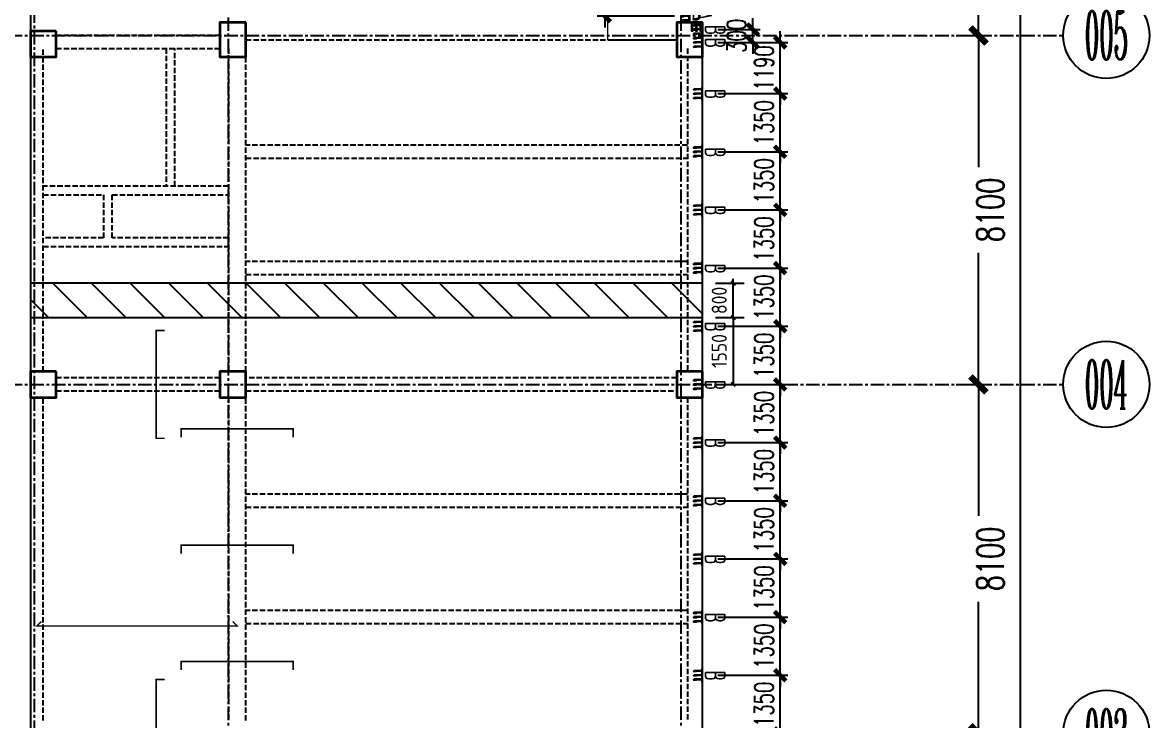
# Model space of a CAD drawing. Extents: x 782294 to 1727252, y -631030 to 17645.
# Drawn here: x 1540770 to 1566921, y -229431 to -213231 of the extents above; entities that cross this region are included whole.
import ezdxf
from ezdxf.enums import TextEntityAlignment as Align

# ---------------------------------------------------------------- set-up
doc = ezdxf.new("R2010")
doc.units = 0
for name, pattern in [('10平面$0$DASH', [0.35, 0.25, -0.1]), ('__DASH', [0.35, 0.25, -0.1]), ('CENTER', [2, 1.25, -0.25, 0.25, -0.25]), ('DASHED', [0.75, 0.5, -0.25])]:
    doc.linetypes.add(name, pattern=pattern)
doc.layers.get('Defpoints').update_dxf_attribs({"color": 210})
for name, color, linetype in [('!ZN1-填充-8', 8, 'Continuous'), ('!ZN2-WALL-5', 5, 'Continuous'), ('2钢材断面', 2, 'Continuous'), ('30预埋件', 30, 'Continuous'), ('3符号', 3, 'Continuous'), ('40钢材投影', 40, 'Continuous'), ('ALT_CEN-0-30', 1, 'CENTER'), ('DIM', 173, 'Continuous'), ('DOTE', 1, 'CENTER'), ('S-BEA1', 40, 'DASHED'), ('S-BKL1', 4, 'DASHED'), ('S-HJD', 97, 'Continuous'), ('S-SHAPE', 51, 'Continuous')]:
    doc.layers.add(name, color=color, linetype=linetype)
for name, color, linetype, lineweight in [('S-bea', 40, 'Continuous', 0), ('S-col', 2, 'Continuous', 0), ('楼板正筋钢筋', 1, 'Continuous', 35), ('楼板负筋钢筋', 14, 'Continuous', 35), ('砼柱', 2, 'Continuous', 35)]:
    doc.layers.add(name, color=color, linetype=linetype, lineweight=lineweight)
doc.styles.add('_TCH_AXIS', font='COMPLEX', dxfattribs={"bigfont": 'GBCBIG'})
doc.styles.add('DHTEXT-1', font='romans.shx', dxfattribs={"width": 0.7, "bigfont": 'chinese.shx'})
doc.styles.get("Standard").update_dxf_attribs({"font": 'gbenor.shx', "bigfont": 'gbcbig.shx'})
doc.dimstyles.get("Standard").update_dxf_attribs({"dimscale": 100, "dimtxt": 3.5, "dimasz": 1, "dimexe": 2.5, "dimexo": 3, "dimgap": 1.5, "dimtad": 1, "dimdec": 0, "dimzin": 0, "dimdsep": 46, "dimtxsty": 'Standard', "dimblk": 'ARCHTICK', "dimcen": 0.09, "dimadec": 0, "dimazin": 0, "dimtfac": 1, "dimtdec": 0, "dimtix": 1, "dimtmove": 2, "dimatfit": 3, "dimfxl": 0, "dimtolj": 1, "dimtzin": 0, "dimarcsym": 0})
doc.dimstyles.new('ZN175', dxfattribs={"dimscale": 175, "dimtxt": 2.5, "dimasz": 1.5, "dimexe": 1, "dimexo": 2, "dimgap": 0.9, "dimtad": 1, "dimdec": 0, "dimdsep": 46, "dimtxsty": 'DHTEXT-1', "dimblk": 'ARCHTICK', "dimcen": 2.5, "dimclrd": 173, "dimclre": 173, "dimclrt": 7, "dimazin": 2, "dimtfac": 1, "dimtdec": 0, "dimtix": 1, "dimtmove": 2, "dimatfit": 3, "dimfxl": 0, "dimtolj": 1, "dimtzin": 0, "dimarcsym": 0})
doc.dimstyles.new('ZN250', dxfattribs={"dimscale": 250, "dimtxt": 2.5, "dimasz": 1.5, "dimexe": 1, "dimexo": 2, "dimgap": 0.9, "dimtad": 1, "dimdec": 0, "dimdsep": 46, "dimtxsty": 'DHTEXT-1', "dimblk": 'ARCHTICK', "dimcen": 2.5, "dimclrd": 173, "dimclre": 173, "dimclrt": 7, "dimazin": 2, "dimtfac": 1, "dimtdec": 0, "dimtix": 1, "dimtmove": 2, "dimatfit": 3, "dimfxl": 0, "dimarcsym": 0})

# ---------------------------------------------------------------- blocks, each defined once
blk = doc.blocks.new('_ArchTick')
at = {"color": 0, "linetype": 'ByBlock', "const_width": 0.4}
blk.add_lwpolyline([(-0.5, -0.5), (0.5, 0.5)], dxfattribs=at)
blk = doc.blocks.new('*D1366')
at = {"layer": 'Defpoints', "color": 0, "ltscale": 2500, "transparency": 16777216}
for p in [(130984, 32400), (130984, 24300), (132000, 24300)]:
    blk.add_point(p, dxfattribs=at)
at = {"layer": 'DIM', "color": 173, "linetype": 'ByBlock', "lineweight": -2, "ltscale": 2500, "transparency": 16777216}
for p, q in [((131484, 32400), (132250, 32400)), ((132000, 32400), (132000, 29346)), ((132000, 24300), (132000, 27354)), ((131484, 24300), (132250, 24300))]:
    blk.add_line(p, q, dxfattribs=at)
at = {"layer": 'DIM', "color": 173, "lineweight": -2, "ltscale": 2500, "transparency": 16777216, "xscale": 375, "yscale": 375, "zscale": 375}
for p, rotation in [((132000, 32400), 90), ((132000, 24300), 270)]:
    blk.add_blockref('_ArchTick', p, dxfattribs=dict(at, rotation=rotation))
at = {"layer": 'DIM', "color": 7, "ltscale": 2500, "transparency": 16777216, "insert": (132275, 28350), "char_height": 625, "attachment_point": 5, "rotation": 90, "style": 'DHTEXT-1'}
blk.add_mtext('8100', dxfattribs=at)
blk = doc.blocks.new('*D1367')
at = {"layer": 'Defpoints', "color": 0, "ltscale": 2500, "transparency": 16777216}
for p in [(130984, 24300), (130984, 16200), (132000, 16200)]:
    blk.add_point(p, dxfattribs=at)
at = {"layer": 'DIM', "color": 173, "linetype": 'ByBlock', "lineweight": -2, "ltscale": 2500, "transparency": 16777216}
for p, q in [((131484, 24300), (132250, 24300)), ((132000, 24300), (132000, 21246)), ((132000, 16200), (132000, 19254)), ((131484, 16200), (132250, 16200))]:
    blk.add_line(p, q, dxfattribs=at)
at = {"layer": 'DIM', "color": 173, "lineweight": -2, "ltscale": 2500, "transparency": 16777216, "xscale": 375, "yscale": 375, "zscale": 375}
for p, rotation in [((132000, 24300), 90), ((132000, 16200), 270)]:
    blk.add_blockref('_ArchTick', p, dxfattribs=dict(at, rotation=rotation))
at = {"layer": 'DIM', "color": 7, "ltscale": 2500, "transparency": 16777216, "insert": (132275, 20250), "char_height": 625, "attachment_point": 5, "rotation": 90, "style": 'DHTEXT-1'}
blk.add_mtext('8100', dxfattribs=at)
blk = doc.blocks.new('*D1372')
at = {"layer": 'Defpoints', "color": 0, "ltscale": 2500, "transparency": 16777216}
for p in [(131084, 90000), (131084, 0), (132980, 0)]:
    blk.add_point(p, dxfattribs=at)
at = {"layer": 'DIM', "color": 173, "linetype": 'ByBlock', "lineweight": -2, "ltscale": 2500, "transparency": 16777216}
for p, q in [((131584, 90000), (133230, 90000)), ((132980, 90000), (132980, 46204)), ((132980, 0), (132980, 43796)), ((131584, 0), (133230, 0))]:
    blk.add_line(p, q, dxfattribs=at)
at = {"layer": 'DIM', "color": 173, "lineweight": -2, "ltscale": 2500, "transparency": 16777216, "xscale": 375, "yscale": 375, "zscale": 375}
for p, rotation in [((132980, 90000), 90), ((132980, 0), 270)]:
    blk.add_blockref('_ArchTick', p, dxfattribs=dict(at, rotation=rotation))
at = {"layer": 'DIM', "color": 7, "ltscale": 2500, "transparency": 16777216, "insert": (133255, 45000), "char_height": 625, "attachment_point": 5, "rotation": 90, "style": 'DHTEXT-1'}
blk.add_mtext('90000', dxfattribs=at)
blk = doc.blocks.new('卓越-轴号')
blk.add_circle((0, 0), 4)
at = {"color": 0, "style": '_TCH_AXIS', "width": 1.041667, "flags": 8}
blk.add_attdef('A', text='', height=4.48, dxfattribs=at).set_placement((-2, -2.24), (2, -2.24), align=Align.FIT)
blk = doc.blocks.new('*D1384')
at = {"layer": 'Defpoints', "color": 0, "ltscale": 2500, "transparency": 16777216}
for p in [(130984, 41400), (130984, 32400), (132000, 32400)]:
    blk.add_point(p, dxfattribs=at)
at = {"layer": 'DIM', "color": 173, "linetype": 'ByBlock', "lineweight": -2, "ltscale": 2500, "transparency": 16777216}
for p, q in [((131484, 41400), (132250, 41400)), ((132000, 41400), (132000, 37446)), ((132000, 32400), (132000, 35454)), ((131484, 32400), (132250, 32400))]:
    blk.add_line(p, q, dxfattribs=at)
at = {"layer": 'DIM', "color": 173, "lineweight": -2, "ltscale": 2500, "transparency": 16777216, "xscale": 375, "yscale": 375, "zscale": 375}
for p, rotation in [((132000, 41400), 90), ((132000, 32400), 270)]:
    blk.add_blockref('_ArchTick', p, dxfattribs=dict(at, rotation=rotation))
at = {"layer": 'DIM', "color": 7, "ltscale": 2500, "transparency": 16777216, "insert": (132275, 36450), "char_height": 625, "attachment_point": 5, "rotation": 90, "style": 'DHTEXT-1'}
blk.add_mtext('9000', dxfattribs=at)
blk = doc.blocks.new('Z2')
at = {"layer": '砼柱', "lineweight": 35}
for points in [[(-10600, -57700), (-11200, -57700), (-11200, -58500), (-10600, -58500)], [(0, -57700), (-600, -57700), (-600, -58500), (0, -58500)], [(-15000, -57900), (-15600, -57900), (-15600, -58500), (-15000, -58500)], [(-15000, -65800), (-15600, -65800), (-15600, -66400), (-15000, -66400)], [(-10600, -65800), (-11200, -65800), (-11200, -66400), (-10600, -66400)], [(0, -65800), (-600, -65800), (-600, -66400), (0, -66400)]]:
    blk.add_lwpolyline(points, close=True, dxfattribs=at)
blk = doc.blocks.new('*D289')
at = {"layer": 'Defpoints', "color": 0, "transparency": 16777216}
for p in [(1556551, -220081), (1556551, -221631), (1557262, -221631)]:
    blk.add_point(p, dxfattribs=at)
at = {"layer": 'S-HJD', "color": 0, "lineweight": -2, "transparency": 16777216}
for p, q in [((1556851, -220081), (1557512, -220081)), ((1557262, -220081), (1557262, -221631)), ((1556851, -221631), (1557512, -221631))]:
    blk.add_line(p, q, dxfattribs=at)
at = {"layer": 'S-HJD', "color": 0, "lineweight": -2, "transparency": 16777216, "xscale": 100, "yscale": 100, "zscale": 100}
for p, rotation in [((1557262, -220081), 90), ((1557262, -221631), 270)]:
    blk.add_blockref('_ArchTick', p, dxfattribs=dict(at, rotation=rotation))
at = {"layer": 'S-HJD', "color": 0, "transparency": 16777216, "insert": (1556937, -220856), "char_height": 350, "attachment_point": 5, "rotation": 90}
blk.add_mtext('\\A1;1550', dxfattribs=at)
blk = doc.blocks.new('*D290')
at = {"layer": 'Defpoints', "color": 0, "transparency": 16777216}
for p in [(1556551, -219281), (1557262, -219281), (1556551, -220081)]:
    blk.add_point(p, dxfattribs=at)
at = {"layer": 'S-HJD', "color": 0, "lineweight": -2, "transparency": 16777216}
for p, q in [((1556851, -219281), (1557512, -219281)), ((1557262, -219281), (1557262, -219181)), ((1557262, -220081), (1557262, -219281)), ((1556851, -220081), (1557512, -220081)), ((1557262, -220081), (1557262, -220181))]:
    blk.add_line(p, q, dxfattribs=at)
at = {"layer": 'S-HJD', "color": 0, "lineweight": -2, "transparency": 16777216, "xscale": 100, "yscale": 100, "zscale": 100}
for p, rotation in [((1557262, -219281), 270), ((1557262, -220081), 90)]:
    blk.add_blockref('_ArchTick', p, dxfattribs=dict(at, rotation=rotation))
at = {"layer": 'S-HJD', "color": 0, "transparency": 16777216, "insert": (1556937, -219681), "char_height": 350, "attachment_point": 5, "rotation": 90}
blk.add_mtext('\\A1;800', dxfattribs=at)
blk = doc.blocks.new('234')
at = {"layer": '!ZN1-填充-8'}
h = blk.add_hatch(color=252, dxfattribs=at)
h.dxf.hatch_style = 1
h.paths.add_polyline_path([(-105, -10), (-113, -10), (-105, -18)])
h = blk.add_hatch(color=252, dxfattribs=at)
h.dxf.hatch_style = 1
h.paths.add_polyline_path([(-95, -18), (-105, -18), (-105, -10), (-95, -10)])
h = blk.add_hatch(color=252, dxfattribs=at)
h.dxf.hatch_style = 1
h.paths.add_polyline_path([(-95, -10), (-87, -10), (-95, -18)])
h = blk.add_hatch(color=252, dxfattribs=at)
h.dxf.hatch_style = 1
h.paths.add_polyline_path([(-5, -10), (-13, -10), (-5, -18)])
h = blk.add_hatch(color=252, dxfattribs=at)
h.dxf.hatch_style = 1
h.paths.add_polyline_path([(5, -18), (-5, -18), (-5, -10), (5, -10)])
h = blk.add_hatch(color=252, dxfattribs=at)
h.dxf.hatch_style = 1
h.paths.add_polyline_path([(5, -10), (13, -10), (5, -18)])
h = blk.add_hatch(color=252, dxfattribs=at)
h.dxf.hatch_style = 1
h.paths.add_polyline_path([(95, -10), (87, -10), (95, -18)])
h = blk.add_hatch(color=252, dxfattribs=at)
h.dxf.hatch_style = 1
h.paths.add_polyline_path([(105, -18), (95, -18), (95, -10), (105, -10)])
h = blk.add_hatch(color=252, dxfattribs=at)
h.dxf.hatch_style = 1
h.paths.add_polyline_path([(105, -10), (113, -10), (105, -18)])
at = {"layer": '2钢材断面'}
for p, q in [((-150, 0), (-150, -10)), ((150, 0), (-150, 0)), ((150, 0), (150, -10)), ((-94, -10), (-150, -10)), ((0, -10), (-94, -10)), ((106, -10), (0, -10)), ((150, -10), (106, -10))]:
    blk.add_line(p, q, dxfattribs=at)
at = {"layer": '40钢材投影'}
for p, q in [((-105, -18), (-113, -10)), ((-105, -10), (-105, -200)), ((-95, -200), (-105, -200)), ((-95, -10), (-95, -200)), ((-95, -18), (-87, -10)), ((-5, -18), (-13, -10)), ((-5, -10), (-5, -200)), ((5, -200), (-5, -200)), ((5, -10), (5, -200)), ((5, -18), (13, -10)), ((95, -18), (87, -10)), ((95, -10), (95, -200)), ((105, -200), (95, -200)), ((105, -10), (105, -200)), ((105, -18), (113, -10))]:
    blk.add_line(p, q, dxfattribs=at)
for points in [[(-95, -172), (-95, -150), (-85, -150), (-85, -200), (-95, -200), (-95, -184)], [(5, -172), (5, -150), (15, -150), (15, -200), (5, -200), (5, -184)], [(105, -172), (105, -150), (115, -150), (115, -200), (105, -200), (105, -184)]]:
    blk.add_lwpolyline(points, dxfattribs=at)
at = {"layer": 'ALT_CEN-0-30', "ltscale": 0.3}
for p, q in [((-100, 0), (-100, -215)), ((0, 0), (0, -215)), ((100, 0), (100, -215))]:
    blk.add_line(p, q, dxfattribs=at)
blk = doc.blocks.new('20250902144919')
at = {"layer": '40钢材投影', "color": 2, "ltscale": 500}
blk.add_blockref('234', (0, 0), dxfattribs=at)
at = {"layer": '30预埋件', "style": 'DHTEXT-1', "text_generation_flag": 6, "width": 0.55}
blk.add_attdef('B', (-105, 65), '', height=450, rotation=180, dxfattribs=at)
blk = doc.blocks.new('20250902170249')
at = {"ltscale": 500}
blk.add_blockref('20250902144919', (125450, 32700), dxfattribs=at).add_auto_attribs({'B': 'B'})
at = {"ltscale": 500, "rotation": 270}
for p, values in [((125300, 32850), {'B': 'A'}), ((125600, 32540), {'B': 'B'}), ((125600, 32240), {'B': 'B'}), ((125600, 31050), {'B': 'B'}), ((125600, 29700), {'B': 'B'}), ((125600, 28350), {'B': 'B'}), ((125600, 27000), {'B': 'B'}), ((125600, 25650), {'B': 'B'}), ((125600, 24300), {'B': 'B'}), ((125600, 22950), {'B': 'B'}), ((125600, 21600), {'B': 'B'}), ((125600, 20250), {'B': 'B'}), ((125600, 18900), {'B': 'B'}), ((125600, 17550), {'B': 'B'})]:
    blk.add_blockref('20250902144919', p, dxfattribs=at).add_auto_attribs(values)
blk = doc.blocks.new('*D153')
at = {"layer": 'Defpoints', "color": 0, "ltscale": 1750, "transparency": 16777216}
for p in [(1556551, -213391), (1557714, -213391), (1556551, -213691)]:
    blk.add_point(p, dxfattribs=at)
at = {"layer": 'DIM', "color": 173, "linetype": 'ByBlock', "lineweight": -2, "ltscale": 1750, "transparency": 16777216}
for p, q in [((1557714, -213391), (1557714, -213129)), ((1556901, -213391), (1557889, -213391)), ((1557714, -213691), (1557714, -213391)), ((1556901, -213691), (1557889, -213691)), ((1557714, -213691), (1557714, -213954))]:
    blk.add_line(p, q, dxfattribs=at)
at = {"layer": 'DIM', "color": 173, "lineweight": -2, "ltscale": 1750, "transparency": 16777216, "xscale": 262.5, "yscale": 262.5, "zscale": 262.5}
for p, rotation in [((1557714, -213391), 270), ((1557714, -213691), 90)]:
    blk.add_blockref('_ArchTick', p, dxfattribs=dict(at, rotation=rotation))
at = {"layer": 'DIM', "color": 7, "ltscale": 1750, "transparency": 16777216, "insert": (1557338, -213541), "char_height": 437.5, "attachment_point": 5, "rotation": 90, "style": 'DHTEXT-1'}
blk.add_mtext('\\A1;300', dxfattribs=at)
blk = doc.blocks.new('*D154')
at = {"layer": 'Defpoints', "color": 0, "ltscale": 1750, "transparency": 16777216}
for p in [(1556551, -213691), (1558351, -213691), (1556551, -214881)]:
    blk.add_point(p, dxfattribs=at)
at = {"layer": 'DIM', "color": 173, "linetype": 'ByBlock', "lineweight": -2, "ltscale": 1750, "transparency": 16777216}
for p, q in [((1558351, -213691), (1558351, -213429)), ((1556901, -213691), (1558526, -213691)), ((1558351, -214881), (1558351, -213691)), ((1556901, -214881), (1558526, -214881)), ((1558351, -214881), (1558351, -215144))]:
    blk.add_line(p, q, dxfattribs=at)
at = {"layer": 'DIM', "color": 173, "lineweight": -2, "ltscale": 1750, "transparency": 16777216, "xscale": 262.5, "yscale": 262.5, "zscale": 262.5}
for p, rotation in [((1558351, -213691), 270), ((1558351, -214881), 90)]:
    blk.add_blockref('_ArchTick', p, dxfattribs=dict(at, rotation=rotation))
at = {"layer": 'DIM', "color": 7, "ltscale": 1750, "transparency": 16777216, "insert": (1557975, -214286), "char_height": 437.5, "attachment_point": 5, "rotation": 90, "style": 'DHTEXT-1'}
blk.add_mtext('\\A1;1190', dxfattribs=at)
blk = doc.blocks.new('*D155')
at = {"layer": 'Defpoints', "color": 0, "ltscale": 1750, "transparency": 16777216}
for p in [(1556551, -214881), (1558351, -214881), (1556551, -216231)]:
    blk.add_point(p, dxfattribs=at)
at = {"layer": 'DIM', "color": 173, "linetype": 'ByBlock', "lineweight": -2, "ltscale": 1750, "transparency": 16777216}
for p, q in [((1558351, -214881), (1558351, -214619)), ((1556901, -214881), (1558526, -214881)), ((1558351, -216231), (1558351, -214881)), ((1556901, -216231), (1558526, -216231)), ((1558351, -216231), (1558351, -216494))]:
    blk.add_line(p, q, dxfattribs=at)
at = {"layer": 'DIM', "color": 173, "lineweight": -2, "ltscale": 1750, "transparency": 16777216, "xscale": 262.5, "yscale": 262.5, "zscale": 262.5}
for p, rotation in [((1558351, -214881), 270), ((1558351, -216231), 90)]:
    blk.add_blockref('_ArchTick', p, dxfattribs=dict(at, rotation=rotation))
at = {"layer": 'DIM', "color": 7, "ltscale": 1750, "transparency": 16777216, "insert": (1557975, -215556), "char_height": 437.5, "attachment_point": 5, "rotation": 90, "style": 'DHTEXT-1'}
blk.add_mtext('\\A1;1350', dxfattribs=at)
blk = doc.blocks.new('*D156')
at = {"layer": 'Defpoints', "color": 0, "ltscale": 1750, "transparency": 16777216}
for p in [(1556551, -216231), (1558351, -216231), (1556551, -217581)]:
    blk.add_point(p, dxfattribs=at)
at = {"layer": 'DIM', "color": 173, "linetype": 'ByBlock', "lineweight": -2, "ltscale": 1750, "transparency": 16777216}
for p, q in [((1558351, -216231), (1558351, -215969)), ((1556901, -216231), (1558526, -216231)), ((1558351, -217581), (1558351, -216231)), ((1556901, -217581), (1558526, -217581)), ((1558351, -217581), (1558351, -217844))]:
    blk.add_line(p, q, dxfattribs=at)
at = {"layer": 'DIM', "color": 173, "lineweight": -2, "ltscale": 1750, "transparency": 16777216, "xscale": 262.5, "yscale": 262.5, "zscale": 262.5}
for p, rotation in [((1558351, -216231), 270), ((1558351, -217581), 90)]:
    blk.add_blockref('_ArchTick', p, dxfattribs=dict(at, rotation=rotation))
at = {"layer": 'DIM', "color": 7, "ltscale": 1750, "transparency": 16777216, "insert": (1557975, -216906), "char_height": 437.5, "attachment_point": 5, "rotation": 90, "style": 'DHTEXT-1'}
blk.add_mtext('\\A1;1350', dxfattribs=at)
blk = doc.blocks.new('*D157')
at = {"layer": 'Defpoints', "color": 0, "ltscale": 1750, "transparency": 16777216}
for p in [(1556551, -217581), (1558351, -217581), (1556551, -218931)]:
    blk.add_point(p, dxfattribs=at)
at = {"layer": 'DIM', "color": 173, "linetype": 'ByBlock', "lineweight": -2, "ltscale": 1750, "transparency": 16777216}
for p, q in [((1558351, -217581), (1558351, -217319)), ((1556901, -217581), (1558526, -217581)), ((1558351, -218931), (1558351, -217581)), ((1556901, -218931), (1558526, -218931)), ((1558351, -218931), (1558351, -219194))]:
    blk.add_line(p, q, dxfattribs=at)
at = {"layer": 'DIM', "color": 173, "lineweight": -2, "ltscale": 1750, "transparency": 16777216, "xscale": 262.5, "yscale": 262.5, "zscale": 262.5}
for p, rotation in [((1558351, -217581), 270), ((1558351, -218931), 90)]:
    blk.add_blockref('_ArchTick', p, dxfattribs=dict(at, rotation=rotation))
at = {"layer": 'DIM', "color": 7, "ltscale": 1750, "transparency": 16777216, "insert": (1557975, -218256), "char_height": 437.5, "attachment_point": 5, "rotation": 90, "style": 'DHTEXT-1'}
blk.add_mtext('\\A1;1350', dxfattribs=at)
blk = doc.blocks.new('*D158')
at = {"layer": 'Defpoints', "color": 0, "ltscale": 1750, "transparency": 16777216}
for p in [(1556551, -218931), (1558351, -218931), (1556551, -220281)]:
    blk.add_point(p, dxfattribs=at)
at = {"layer": 'DIM', "color": 173, "linetype": 'ByBlock', "lineweight": -2, "ltscale": 1750, "transparency": 16777216}
for p, q in [((1558351, -218931), (1558351, -218669)), ((1556901, -218931), (1558526, -218931)), ((1558351, -220281), (1558351, -218931)), ((1556901, -220281), (1558526, -220281)), ((1558351, -220281), (1558351, -220544))]:
    blk.add_line(p, q, dxfattribs=at)
at = {"layer": 'DIM', "color": 173, "lineweight": -2, "ltscale": 1750, "transparency": 16777216, "xscale": 262.5, "yscale": 262.5, "zscale": 262.5}
for p, rotation in [((1558351, -218931), 270), ((1558351, -220281), 90)]:
    blk.add_blockref('_ArchTick', p, dxfattribs=dict(at, rotation=rotation))
at = {"layer": 'DIM', "color": 7, "ltscale": 1750, "transparency": 16777216, "insert": (1557975, -219606), "char_height": 437.5, "attachment_point": 5, "rotation": 90, "style": 'DHTEXT-1'}
blk.add_mtext('\\A1;1350', dxfattribs=at)
blk = doc.blocks.new('*D159')
at = {"layer": 'Defpoints', "color": 0, "ltscale": 1750, "transparency": 16777216}
for p in [(1556551, -220281), (1558351, -220281), (1556551, -221631)]:
    blk.add_point(p, dxfattribs=at)
at = {"layer": 'DIM', "color": 173, "linetype": 'ByBlock', "lineweight": -2, "ltscale": 1750, "transparency": 16777216}
for p, q in [((1558351, -220281), (1558351, -220019)), ((1556901, -220281), (1558526, -220281)), ((1558351, -221631), (1558351, -220281)), ((1556901, -221631), (1558526, -221631)), ((1558351, -221631), (1558351, -221894))]:
    blk.add_line(p, q, dxfattribs=at)
at = {"layer": 'DIM', "color": 173, "lineweight": -2, "ltscale": 1750, "transparency": 16777216, "xscale": 262.5, "yscale": 262.5, "zscale": 262.5}
for p, rotation in [((1558351, -220281), 270), ((1558351, -221631), 90)]:
    blk.add_blockref('_ArchTick', p, dxfattribs=dict(at, rotation=rotation))
at = {"layer": 'DIM', "color": 7, "ltscale": 1750, "transparency": 16777216, "insert": (1557975, -220956), "char_height": 437.5, "attachment_point": 5, "rotation": 90, "style": 'DHTEXT-1'}
blk.add_mtext('\\A1;1350', dxfattribs=at)
blk = doc.blocks.new('*D160')
at = {"layer": 'Defpoints', "color": 0, "ltscale": 1750, "transparency": 16777216}
for p in [(1556551, -221631), (1558351, -221631), (1556551, -222981)]:
    blk.add_point(p, dxfattribs=at)
at = {"layer": 'DIM', "color": 173, "linetype": 'ByBlock', "lineweight": -2, "ltscale": 1750, "transparency": 16777216}
for p, q in [((1558351, -221631), (1558351, -221369)), ((1556901, -221631), (1558526, -221631)), ((1558351, -222981), (1558351, -221631)), ((1556901, -222981), (1558526, -222981)), ((1558351, -222981), (1558351, -223244))]:
    blk.add_line(p, q, dxfattribs=at)
at = {"layer": 'DIM', "color": 173, "lineweight": -2, "ltscale": 1750, "transparency": 16777216, "xscale": 262.5, "yscale": 262.5, "zscale": 262.5}
for p, rotation in [((1558351, -221631), 270), ((1558351, -222981), 90)]:
    blk.add_blockref('_ArchTick', p, dxfattribs=dict(at, rotation=rotation))
at = {"layer": 'DIM', "color": 7, "ltscale": 1750, "transparency": 16777216, "insert": (1557975, -222306), "char_height": 437.5, "attachment_point": 5, "rotation": 90, "style": 'DHTEXT-1'}
blk.add_mtext('\\A1;1350', dxfattribs=at)
blk = doc.blocks.new('*D161')
at = {"layer": 'Defpoints', "color": 0, "ltscale": 1750, "transparency": 16777216}
for p in [(1556551, -222981), (1558351, -222981), (1556551, -224331)]:
    blk.add_point(p, dxfattribs=at)
at = {"layer": 'DIM', "color": 173, "linetype": 'ByBlock', "lineweight": -2, "ltscale": 1750, "transparency": 16777216}
for p, q in [((1558351, -222981), (1558351, -222719)), ((1556901, -222981), (1558526, -222981)), ((1558351, -224331), (1558351, -222981)), ((1556901, -224331), (1558526, -224331)), ((1558351, -224331), (1558351, -224594))]:
    blk.add_line(p, q, dxfattribs=at)
at = {"layer": 'DIM', "color": 173, "lineweight": -2, "ltscale": 1750, "transparency": 16777216, "xscale": 262.5, "yscale": 262.5, "zscale": 262.5}
for p, rotation in [((1558351, -222981), 270), ((1558351, -224331), 90)]:
    blk.add_blockref('_ArchTick', p, dxfattribs=dict(at, rotation=rotation))
at = {"layer": 'DIM', "color": 7, "ltscale": 1750, "transparency": 16777216, "insert": (1557975, -223656), "char_height": 437.5, "attachment_point": 5, "rotation": 90, "style": 'DHTEXT-1'}
blk.add_mtext('\\A1;1350', dxfattribs=at)
blk = doc.blocks.new('*D162')
at = {"layer": 'Defpoints', "color": 0, "ltscale": 1750, "transparency": 16777216}
for p in [(1556551, -224331), (1558351, -224331), (1556551, -225681)]:
    blk.add_point(p, dxfattribs=at)
at = {"layer": 'DIM', "color": 173, "linetype": 'ByBlock', "lineweight": -2, "ltscale": 1750, "transparency": 16777216}
for p, q in [((1558351, -224331), (1558351, -224069)), ((1556901, -224331), (1558526, -224331)), ((1558351, -225681), (1558351, -224331)), ((1556901, -225681), (1558526, -225681)), ((1558351, -225681), (1558351, -225944))]:
    blk.add_line(p, q, dxfattribs=at)
at = {"layer": 'DIM', "color": 173, "lineweight": -2, "ltscale": 1750, "transparency": 16777216, "xscale": 262.5, "yscale": 262.5, "zscale": 262.5}
for p, rotation in [((1558351, -224331), 270), ((1558351, -225681), 90)]:
    blk.add_blockref('_ArchTick', p, dxfattribs=dict(at, rotation=rotation))
at = {"layer": 'DIM', "color": 7, "ltscale": 1750, "transparency": 16777216, "insert": (1557975, -225006), "char_height": 437.5, "attachment_point": 5, "rotation": 90, "style": 'DHTEXT-1'}
blk.add_mtext('\\A1;1350', dxfattribs=at)
blk = doc.blocks.new('*D163')
at = {"layer": 'Defpoints', "color": 0, "ltscale": 1750, "transparency": 16777216}
for p in [(1556551, -225681), (1558351, -225681), (1556551, -227031)]:
    blk.add_point(p, dxfattribs=at)
at = {"layer": 'DIM', "color": 173, "linetype": 'ByBlock', "lineweight": -2, "ltscale": 1750, "transparency": 16777216}
for p, q in [((1558351, -225681), (1558351, -225419)), ((1556901, -225681), (1558526, -225681)), ((1558351, -227031), (1558351, -225681)), ((1556901, -227031), (1558526, -227031)), ((1558351, -227031), (1558351, -227294))]:
    blk.add_line(p, q, dxfattribs=at)
at = {"layer": 'DIM', "color": 173, "lineweight": -2, "ltscale": 1750, "transparency": 16777216, "xscale": 262.5, "yscale": 262.5, "zscale": 262.5}
for p, rotation in [((1558351, -225681), 270), ((1558351, -227031), 90)]:
    blk.add_blockref('_ArchTick', p, dxfattribs=dict(at, rotation=rotation))
at = {"layer": 'DIM', "color": 7, "ltscale": 1750, "transparency": 16777216, "insert": (1557975, -226356), "char_height": 437.5, "attachment_point": 5, "rotation": 90, "style": 'DHTEXT-1'}
blk.add_mtext('\\A1;1350', dxfattribs=at)
blk = doc.blocks.new('*D164')
at = {"layer": 'Defpoints', "color": 0, "ltscale": 1750, "transparency": 16777216}
for p in [(1556551, -227031), (1558351, -227031), (1556551, -228381)]:
    blk.add_point(p, dxfattribs=at)
at = {"layer": 'DIM', "color": 173, "linetype": 'ByBlock', "lineweight": -2, "ltscale": 1750, "transparency": 16777216}
for p, q in [((1558351, -227031), (1558351, -226769)), ((1556901, -227031), (1558526, -227031)), ((1558351, -228381), (1558351, -227031)), ((1556901, -228381), (1558526, -228381)), ((1558351, -228381), (1558351, -228644))]:
    blk.add_line(p, q, dxfattribs=at)
at = {"layer": 'DIM', "color": 173, "lineweight": -2, "ltscale": 1750, "transparency": 16777216, "xscale": 262.5, "yscale": 262.5, "zscale": 262.5}
for p, rotation in [((1558351, -227031), 270), ((1558351, -228381), 90)]:
    blk.add_blockref('_ArchTick', p, dxfattribs=dict(at, rotation=rotation))
at = {"layer": 'DIM', "color": 7, "ltscale": 1750, "transparency": 16777216, "insert": (1557975, -227706), "char_height": 437.5, "attachment_point": 5, "rotation": 90, "style": 'DHTEXT-1'}
blk.add_mtext('\\A1;1350', dxfattribs=at)
blk = doc.blocks.new('*D165')
at = {"layer": 'Defpoints', "color": 0, "ltscale": 1750, "transparency": 16777216}
for p in [(1556551, -228381), (1558351, -228381), (1556551, -229731)]:
    blk.add_point(p, dxfattribs=at)
at = {"layer": 'DIM', "color": 173, "linetype": 'ByBlock', "lineweight": -2, "ltscale": 1750, "transparency": 16777216}
for p, q in [((1558351, -228381), (1558351, -228119)), ((1556901, -228381), (1558526, -228381)), ((1558351, -229731), (1558351, -228381)), ((1556901, -229731), (1558526, -229731)), ((1558351, -229731), (1558351, -229994))]:
    blk.add_line(p, q, dxfattribs=at)
at = {"layer": 'DIM', "color": 173, "lineweight": -2, "ltscale": 1750, "transparency": 16777216, "xscale": 262.5, "yscale": 262.5, "zscale": 262.5}
for p, rotation in [((1558351, -228381), 270), ((1558351, -229731), 90)]:
    blk.add_blockref('_ArchTick', p, dxfattribs=dict(at, rotation=rotation))
at = {"layer": 'DIM', "color": 7, "ltscale": 1750, "transparency": 16777216, "insert": (1557975, -229056), "char_height": 437.5, "attachment_point": 5, "rotation": 90, "style": 'DHTEXT-1'}
blk.add_mtext('\\A1;1350', dxfattribs=at)
blk = doc.blocks.new('*D178')
at = {"layer": 'Defpoints', "color": 0, "ltscale": 1750, "transparency": 16777216}
for p in [(1556551, -212026), (1556401, -213231), (1556551, -213231)]:
    blk.add_point(p, dxfattribs=at)
at = {"layer": 'DIM', "color": 173, "linetype": 'ByBlock', "lineweight": -2, "ltscale": 1750, "transparency": 16777216}
for p, q in [((1556401, -212026), (1556139, -212026)), ((1556401, -212881), (1556401, -211851)), ((1556401, -212026), (1556551, -212026)), ((1556551, -212881), (1556551, -211851)), ((1556551, -212026), (1556814, -212026))]:
    blk.add_line(p, q, dxfattribs=at)
at = {"layer": 'DIM', "color": 173, "lineweight": -2, "ltscale": 1750, "transparency": 16777216, "xscale": 262.5, "yscale": 262.5, "zscale": 262.5}
blk.add_blockref('_ArchTick', (1556401, -212026), dxfattribs=at)
at = {"layer": 'DIM', "color": 173, "lineweight": -2, "ltscale": 1750, "transparency": 16777216, "xscale": 262.5, "yscale": 262.5, "zscale": 262.5, "rotation": 180}
blk.add_blockref('_ArchTick', (1556551, -212026), dxfattribs=at)
at = {"layer": 'DIM', "color": 7, "ltscale": 1750, "transparency": 16777216, "insert": (1556476, -211649), "char_height": 437.5, "attachment_point": 5, "style": 'DHTEXT-1'}
blk.add_mtext('\\A1;150', dxfattribs=at)
blk = doc.blocks.new('*D186')
at = {"layer": 'Defpoints', "color": 0, "ltscale": 1750, "transparency": 16777216}
for p in [(1554282, -212131), (1556251, -212131), (1556251, -213081)]:
    blk.add_point(p, dxfattribs=at)
at = {"layer": 'DIM', "color": 173, "linetype": 'ByBlock', "lineweight": -2, "ltscale": 1750, "transparency": 16777216}
for p, q in [((1554282, -212131), (1554282, -211869)), ((1555901, -212131), (1554107, -212131)), ((1554282, -213081), (1554282, -212131)), ((1555901, -213081), (1554107, -213081)), ((1554282, -213081), (1554282, -213344))]:
    blk.add_line(p, q, dxfattribs=at)
at = {"layer": 'DIM', "color": 173, "lineweight": -2, "ltscale": 1750, "transparency": 16777216, "xscale": 262.5, "yscale": 262.5, "zscale": 262.5}
for p, rotation in [((1554282, -212131), 270), ((1554282, -213081), 90)]:
    blk.add_blockref('_ArchTick', p, dxfattribs=dict(at, rotation=rotation))
at = {"layer": 'DIM', "color": 7, "ltscale": 1750, "transparency": 16777216, "insert": (1553906, -212606), "char_height": 437.5, "attachment_point": 5, "rotation": 90, "style": 'DHTEXT-1'}
blk.add_mtext('\\A1;950', dxfattribs=at)
blk = doc.blocks.new('20250901082728')
at = {"layer": 'DOTE', "ltscale": 250}
for p, q in [((114600, -5993.9), (114600, 99662.3)), ((125100, -5988.9), (125100, 99662.3)), ((110100, -5810), (110100, 98940.2)), ((109500, 32400), (133969.2, 32400)), ((109500, 24300), (133969.2, 24300))]:
    blk.add_line(p, q, dxfattribs=at)
at = {"layer": '3符号', "color": 7}
ref = blk.add_blockref('卓越-轴号', (134969.2, 32401.1), dxfattribs=dict(at, xscale=250, yscale=250, zscale=250))
ref.add_attrib('A', '005', dxfattribs={"layer": '0', "color": 0, "height": 1120, "style": '_TCH_AXIS', "width": 0.347222}).set_placement((134469.2, 31841.1), (135469.2, 31841.1), align=Align.FIT)
ref = blk.add_blockref('卓越-轴号', (134969.2, 24301.1), dxfattribs=dict(at, xscale=250, yscale=250, zscale=250))
ref.add_attrib('A', '004', dxfattribs={"layer": '0', "color": 0, "height": 1120, "style": '_TCH_AXIS', "width": 0.334821}).set_placement((134469.2, 23741.1), (135469.2, 23741.1), align=Align.FIT)
ref = blk.add_blockref('卓越-轴号', (134969.2, 16201.1), dxfattribs=dict(at, xscale=250, yscale=250, zscale=250))
ref.add_attrib('A', '003', dxfattribs={"layer": '0', "color": 0, "height": 1120, "style": '_TCH_AXIS', "width": 0.347222}).set_placement((134469.2, 15641.1), (135469.2, 15641.1), align=Align.FIT)
at = {"layer": 'DIM', "ltscale": 2500}
for base, p1, p2, picture, middle in [((132979.6, 0), (131084.1, 90000), (131084.1, 0), '*D1372', (133254.6, 45000)), ((132000, 32400), (130984.1, 41400), (130984.1, 32400), '*D1384', (132275, 36450)), ((132000, 24300), (130984.1, 32400), (130984.1, 24300), '*D1366', (132275, 28350)), ((132000, 16200), (130984.1, 24300), (130984.1, 16200), '*D1367', (132275, 20250))]:
    dim = blk.add_linear_dim(base=base, p1=p1, p2=p2, angle=270, dimstyle='ZN250', dxfattribs=at)
    dim.commit()
    dim.dimension.update_dxf_attribs({"geometry": picture, "text_midpoint": middle, "dimtype": 129})

msp = doc.modelspace()

# ---------------------------------------------------------------- hatches: boundary and pattern name
at = {"layer": 'S-HJD'}
h = msp.add_hatch(dxfattribs=at)
h.set_pattern_fill('ANSI31', color=256, scale=200, angle=-90)
h.set_pattern_definition([(315, (1477671.26, 2057251.14), (449.0128, 449.0128), [])])
h.paths.add_polyline_path([(1556551.3, -220081.2), (1556551.3, -219281.2), (1540951.3, -219281.2), (1540951.3, -220081.2)])

# ---------------------------------------------------------------- linework, layer by layer
at = {"layer": '!ZN2-WALL-5'}
msp.add_lwpolyline([(1540951.3, -155731.2), (1540951.3, -246331.2), (1541751.3, -246331.2), (1541751.3, -246031.2), (1542051.3, -246031.2), (1542051.3, -245831.2), (1544351.3, -245831.2), (1544351.3, -246031.2), (1544451.3, -246031.2), (1544451.3, -246331.2), (1556551.3, -246331.2), (1556551.3, -213231.2), (1556251.3, -213231.2), (1556251.3, -204831.2), (1556551.3, -204831.2), (1556551.3, -169431.2)], dxfattribs=at)
at = {"layer": 'S-bea'}
msp.add_line((1554351.3, -213631.2), (1554351.3, -204431.2), dxfattribs=at)
at = {"layer": 'S-BEA1', "linetype": '__DASH', "ltscale": 500}
for p, q in [((1544101.3, -213831.2), (1544101.3, -217031.2)), ((1544301.3, -217031.2), (1544301.3, -213831.2)), ((1556201.3, -216081.2), (1545951.3, -216081.2)), ((1545951.3, -216381.2), (1556201.3, -216381.2)), ((1545551.3, -217031.2), (1541251.3, -217031.2)), ((1541251.3, -217231.2), (1542651.3, -217231.2)), ((1542651.3, -217231.2), (1542651.3, -218231.2)), ((1542851.3, -217231.2), (1545551.3, -217231.2)), ((1542851.3, -218231.2), (1542851.3, -217231.2)), ((1542651.3, -218231.2), (1541251.3, -218231.2)), ((1545551.3, -218231.2), (1542851.3, -218231.2)), ((1541251.3, -218431.2), (1545551.3, -218431.2)), ((1556201.3, -218781.2), (1545951.3, -218781.2)), ((1545951.3, -219081.2), (1556201.3, -219081.2)), ((1556201.3, -224181.2), (1545951.3, -224181.2)), ((1545951.3, -224481.2), (1556201.3, -224481.2)), ((1556201.3, -226881.2), (1545951.3, -226881.2)), ((1545951.3, -227181.2), (1556201.3, -227181.2))]:
    msp.add_line(p, q, dxfattribs=at)
at = {"layer": 'S-BKL1', "linetype": '10平面$0$DASH', "ltscale": 500}
for p, q in [((1545351.3, -213531.2), (1541551.3, -213531.2)), ((1545951.3, -213631.2), (1555951.3, -213631.2)), ((1540951.3, -213831.2), (1540951.3, -221331.2)), ((1541251.3, -221331.2), (1541251.3, -213831.2)), ((1541551.3, -213831.2), (1545351.3, -213831.2)), ((1545551.3, -213831.2), (1545551.3, -221331.2)), ((1545951.3, -221331.2), (1545951.3, -213831.2)), ((1556201.3, -213831.2), (1556201.3, -221331.2)), ((1556551.3, -221331.2), (1556551.3, -213831.2)), ((1545351.3, -221481.2), (1541551.3, -221481.2)), ((1555951.3, -221481.2), (1545951.3, -221481.2)), ((1540951.3, -221931.2), (1540951.3, -229431.2)), ((1541251.3, -229431.2), (1541251.3, -221931.2)), ((1541551.3, -221781.2), (1545351.3, -221781.2)), ((1545551.3, -221931.2), (1545551.3, -229431.2)), ((1545951.3, -221781.2), (1555951.3, -221781.2)), ((1545951.3, -229431.2), (1545951.3, -221931.2)), ((1556201.3, -221931.2), (1556201.3, -229431.2)), ((1556551.3, -229431.2), (1556551.3, -221931.2))]:
    msp.add_line(p, q, dxfattribs=at)
at = {"layer": 'S-HJD'}
msp.add_lwpolyline([(1556551.3, -220081.2), (1556551.3, -219281.2), (1540951.3, -219281.2), (1540951.3, -220081.2)], close=True, dxfattribs=at)
at = {"layer": 'S-SHAPE'}
msp.add_line((1554351.3, -213631.2), (1555951.3, -213631.2), dxfattribs=at)
at = {"layer": '楼板正筋钢筋', "lineweight": 35, "const_width": 35}
msp.add_lwpolyline([(1541207.4, -227133.1), (1541101.3, -227239.2), (1545751.3, -227239.2), (1545645.3, -227133.1)], dxfattribs=at)
at = {"layer": '楼板负筋钢筋', "lineweight": 35, "const_width": 35}
for points in [[(1544070.5, -222881.2), (1543870.5, -222881.2), (1543870.5, -220381.2), (1544070.5, -220381.2)], [(1544451.3, -222862.6), (1544451.3, -222662.6), (1547051.3, -222662.6), (1547051.3, -222862.6)], [(1544451.3, -225562.6), (1544451.3, -225362.6), (1547051.3, -225362.6), (1547051.3, -225562.6)], [(1544451.3, -228262.6), (1544451.3, -228062.6), (1547051.3, -228062.6), (1547051.3, -228262.6)], [(1544070.5, -230981.2), (1543870.5, -230981.2), (1543870.5, -228481.2), (1544070.5, -228481.2)]]:
    msp.add_lwpolyline(points, dxfattribs=at)

# ---------------------------------------------------------------- block references
at = {"ltscale": 2000}
msp.add_blockref('20250901082728', (1430951.4, -245931.2), dxfattribs=at)
at = {"ltscale": 500}
msp.add_blockref('20250902170249', (1430951.4, -245931.2), dxfattribs=at)
at = {"layer": 'S-col'}
msp.add_blockref('Z2', (1556551.3, -155531.2), dxfattribs=at)

# ---------------------------------------------------------------- dimensions: what is measured, and where the dimension line sits
at = {"layer": 'DIM', "ltscale": 1750}
dim = msp.add_linear_dim(base=(1556551.3, -212025.7), p1=(1556401.3, -213231.2), p2=(1556551.3, -213231.2), dimstyle='ZN175', dxfattribs=at)
dim.commit()
dim.dimension.update_dxf_attribs({"geometry": '*D178', "text_midpoint": (1556476.3, -211649.5)})
for base, p1, p2, picture, middle in [((1554282, -212131.2), (1556251.3, -213081.2), (1556251.3, -212131.2), '*D186', (1553905.7, -212606.2)), ((1557713.8, -213391.2), (1556551.3, -213691.2), (1556551.3, -213391.2), '*D153', (1557337.6, -213541.2)), ((1558351.4, -213691.2), (1556551.3, -214881.2), (1556551.3, -213691.2), '*D154', (1557975.1, -214286.2)), ((1558351.4, -214881.2), (1556551.3, -216231.2), (1556551.3, -214881.2), '*D155', (1557975.1, -215556.2)), ((1558351.4, -216231.2), (1556551.3, -217581.2), (1556551.3, -216231.2), '*D156', (1557975.1, -216906.2)), ((1558351.4, -217581.2), (1556551.3, -218931.2), (1556551.3, -217581.2), '*D157', (1557975.1, -218256.2)), ((1558351.4, -218931.2), (1556551.3, -220281.2), (1556551.3, -218931.2), '*D158', (1557975.1, -219606.2)), ((1558351.4, -220281.2), (1556551.3, -221631.2), (1556551.3, -220281.2), '*D159', (1557975.1, -220956.2)), ((1558351.4, -221631.2), (1556551.3, -222981.2), (1556551.3, -221631.2), '*D160', (1557975.1, -222306.2)), ((1558351.4, -222981.2), (1556551.3, -224331.2), (1556551.3, -222981.2), '*D161', (1557975.1, -223656.2)), ((1558351.4, -224331.2), (1556551.3, -225681.2), (1556551.3, -224331.2), '*D162', (1557975.1, -225006.2)), ((1558351.4, -225681.2), (1556551.3, -227031.2), (1556551.3, -225681.2), '*D163', (1557975.1, -226356.2)), ((1558351.4, -227031.2), (1556551.3, -228381.2), (1556551.3, -227031.2), '*D164', (1557975.1, -227706.2)), ((1558351.4, -228381.2), (1556551.3, -229731.2), (1556551.3, -228381.2), '*D165', (1557975.1, -229056.2))]:
    dim = msp.add_linear_dim(base=base, p1=p1, p2=p2, angle=90, dimstyle='ZN175', dxfattribs=at)
    dim.commit()
    dim.dimension.update_dxf_attribs({"geometry": picture, "text_midpoint": middle})
at = {"layer": 'S-HJD'}
for base, p2, picture, middle in [((1557261.8, -219281.2), (1556551.3, -219281.2), '*D290', (1556936.8, -219681.2)), ((1557261.8, -221631.2), (1556551.3, -221631.2), '*D289', (1556936.8, -220856.2))]:
    dim = msp.add_linear_dim(base=base, p1=(1556551.3, -220081.2), p2=p2, angle=90, dimstyle='Standard', dxfattribs=at)
    dim.commit()
    dim.dimension.update_dxf_attribs({"geometry": picture, "text_midpoint": middle})

doc.saveas('drawing.dxf')
